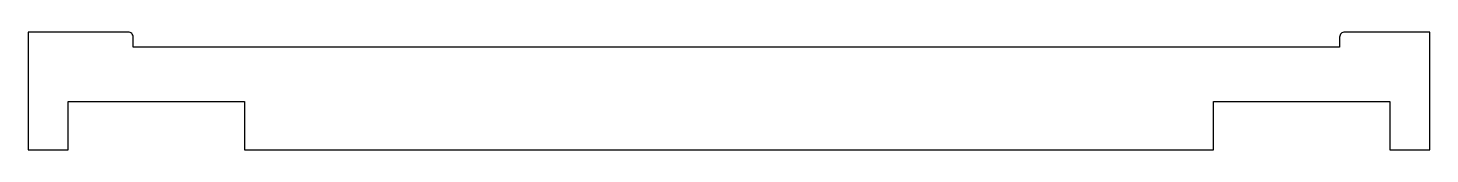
# Model space of a CAD drawing. Header units: millimetres. Extents: x -279 to 0, y 3 to 27.
import ezdxf

# ---------------------------------------------------------------- set-up
doc = ezdxf.new("R2010")
doc.units = ezdxf.units.MM
doc.layers.get('0').update_dxf_attribs({"linetype": 'CONTINUOUS'})

msp = doc.modelspace()

# ---------------------------------------------------------------- linework, layer by layer
msp.add_lwpolyline([(-16.97, 26.5, 0.414214), (-17.97, 25.5), (-17.97, 23.5), (-258.08, 23.5), (-258.08, 25.5, 0.414214), (-259.08, 26.5), (-279, 26.5), (-279, 3), (-271, 3), (-271, 12.68), (-235.9, 12.68), (-235.9, 3), (-43.1, 3), (-43.1, 12.68), (-8, 12.68), (-8, 3), (0, 3), (0, 26.5)], format="xyb", close=True)

doc.saveas('drawing.dxf')
